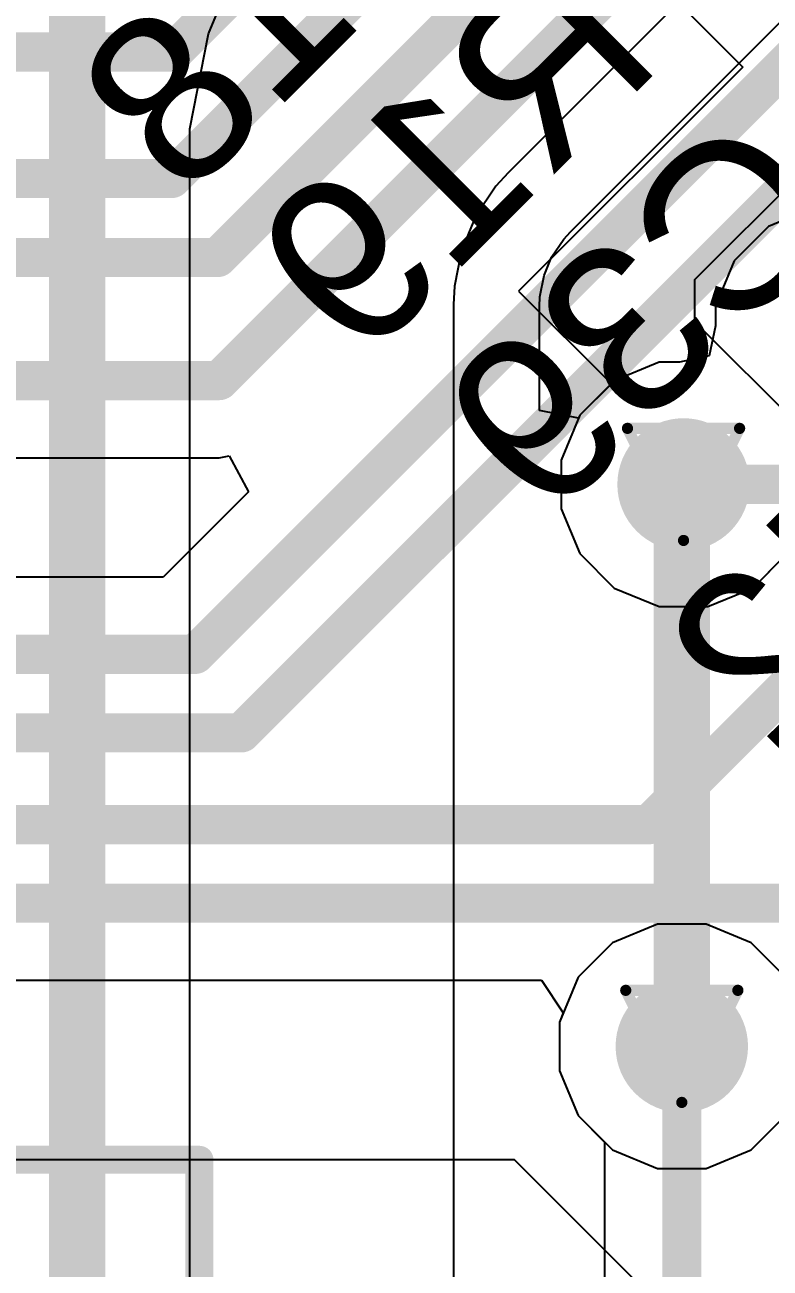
# Model space of a CAD drawing. Header units: inches. Extents: x 0 to 5359, y 0 to 5098.
# Drawn here: x 45.12 to 48.5, y 48.41 to 54.04 of the extents above; entities that cross this region are included whole.
import ezdxf

# ---------------------------------------------------------------- set-up
doc = ezdxf.new("R2010")
doc.units = ezdxf.units.IN
for name, color, linetype in [('Bottom Layer', 5, 'Continuous'), ('Bottom Overlay', 54, 'Continuous'), ('Drill Drawing', 1, 'Continuous'), ('Layer 1', 16, 'Continuous'), ('Layer 2', 76, 'Continuous'), ('Top Layer', 1, 'Continuous'), ('Top Overlay', 2, 'Continuous'), ('Via Holes', 16, 'Continuous')]:
    doc.layers.add(name, color=color, linetype=linetype)
doc.styles.add('Arial', font='', dxfattribs={"height": 0.2})
doc.styles.get('Arial').set_extended_font_data('Arial')

# ---------------------------------------------------------------- blocks, each defined once
blk = doc.blocks.new('WSON_8_EP_6_8__63')
at = {"layer": 'Top Overlay'}
for points in [[(-3.9996, -2.3242, 0.127, 0.127, 0), (-3.9996, -3.0001, 0.127, 0.127, 0)], [(-3.8626, -3.0001, 0.127, 0.127, 0), (-3.9996, -3.0001, 0.127, 0.127, 0)], [(4.0004, -3.0001, 0.127, 0.127, 0), (-3.8626, -3.0001, 0.127, 0.127, 0)]]:
    blk.add_lwpolyline(points, format="xyseb", dxfattribs=at)
for points in [[(-4.0313, -3.0001, 0.0635, 0.0635, 1), (-3.9678, -3.0001, 0.0635, 0.0635, 1)], [(-4.0313, -3.0001, 0.0635, 0.0635, 1), (-3.9678, -3.0001, 0.0635, 0.0635, 1)], [(-3.8944, -3.0001, 0.0635, 0.0635, 1), (-3.8309, -3.0001, 0.0635, 0.0635, 1)], [(-3.8944, -3.0001, 0.0635, 0.0635, 1), (-3.8309, -3.0001, 0.0635, 0.0635, 1)]]:
    blk.add_lwpolyline(points, format="xyseb", close=True, dxfattribs=at)

msp = doc.modelspace()

# ---------------------------------------------------------------- hatches: boundary and pattern name
at = {"layer": 'Bottom Layer'}
h = msp.add_hatch(color=5, dxfattribs=at)
edge = h.paths.add_edge_path()
edge.add_arc((48.1079, 51.9614), 0.3, 0, 360)
h = msp.add_hatch(color=5, dxfattribs=at)
edge = h.paths.add_edge_path()
edge.add_arc((48.1, 49.4143), 0.3, 0, 360)
at = {"layer": 'Layer 1'}
h = msp.add_hatch(color=16, dxfattribs=at)
edge = h.paths.add_edge_path()
edge.add_arc((48.1079, 51.9614), 0.3, 0, 360)
h = msp.add_hatch(color=16, dxfattribs=at)
edge = h.paths.add_edge_path()
edge.add_arc((48.1, 49.4143), 0.3, 0, 360)
at = {"layer": 'Layer 2'}
h = msp.add_hatch(color=76, dxfattribs=at)
edge = h.paths.add_edge_path()
edge.add_arc((48.1079, 51.9614), 0.3, 0, 360)
h = msp.add_hatch(color=76, dxfattribs=at)
edge = h.paths.add_edge_path()
edge.add_arc((48.1, 49.4143), 0.3, 0, 360)
at = {"layer": 'Top Layer'}
h = msp.add_hatch(color=1, dxfattribs=at)
edge = h.paths.add_edge_path()
edge.add_arc((48.1079, 51.9614), 0.3, 0, 360)
h = msp.add_hatch(color=1, dxfattribs=at)
edge = h.paths.add_edge_path()
edge.add_arc((48.1, 49.4143), 0.3, 0, 360)
at = {"layer": 'Via Holes'}
h = msp.add_hatch(color=7, dxfattribs=at)
edge = h.paths.add_edge_path()
edge.add_arc((48.1079, 51.9614), 0.15, 0, 360)
h = msp.add_hatch(color=7, dxfattribs=at)
edge = h.paths.add_edge_path()
edge.add_arc((48.1, 49.4143), 0.15, 0, 360)

# ---------------------------------------------------------------- linework, layer by layer
at = {"layer": 'Bottom Layer'}
for p, q in [((48.8712, 54.9319), (47.3136, 53.3743)), ((47.595, 53.1063), (49.1459, 54.6572)), ((45.9559, 54.0037), (46.1238, 54.4091)), ((45.8703, 53.5734), (45.9559, 54.0037)), ((45.8703, 53.3541), (45.8703, 53.5734)), ((47.3136, 53.3742), (47.2579, 53.3128)), ((47.3136, 53.3743), (47.3136, 53.3742)), ((45.8703, 53.354), (45.8703, 53.3541)), ((45.8703, 53.3541), (45.8703, 53.3541)), ((45.8703, 53.1866), (45.8703, 53.354)), ((47.2579, 53.3128), (47.1659, 53.1752)), ((48.6969, 53.2145), (48.4932, 53.1302)), ((45.8703, 41.8105), (45.8703, 53.1866)), ((47.1659, 53.1752), (47.1026, 53.0222)), ((47.565, 53.0732), (47.595, 53.1063)), ((48.4932, 53.1302), (48.3374, 52.9743)), ((47.5102, 52.9911), (47.565, 53.0732)), ((47.1026, 53.0222), (47.0703, 52.8598)), ((47.4761, 52.9089), (47.5102, 52.9911)), ((48.3374, 52.9743), (48.2531, 52.7707)), ((47.0703, 52.8598), (47.0662, 52.777)), ((47.4569, 52.8121), (47.4761, 52.9089)), ((47.4547, 52.7675), (47.4569, 52.8121)), ((47.0662, 52.777), (47.0662, 47.6284)), ((47.4547, 52.2966), (47.4547, 52.7675)), ((48.2531, 52.7707), (48.2531, 52.6796)), ((48.2531, 52.6796), (48.2242, 52.5442)), ((48.2242, 52.5442), (48.0888, 52.5154)), ((47.9977, 52.5154), (47.7941, 52.431)), ((48.0888, 52.5154), (47.9977, 52.5154)), ((47.7941, 52.431), (47.6382, 52.2752)), ((47.6325, 52.2613), (47.4547, 52.2966)), ((47.6382, 52.2752), (47.6325, 52.2613))]:
    msp.add_line(p, q, dxfattribs=at)
for points in [[(45.3607, 25.3625, 0.254, 0.254, 0), (45.3607, 56.2729, 0.254, 0.254, 0)], [(48.1, 49.4143, 0.254, 0.254, 0), (48.1, 51.9614, 0.254, 0.254, 0)]]:
    msp.add_lwpolyline(points, format="xyseb", dxfattribs=at)
for points in [[(48.0365, 51.9614, 0.127, 0.127, 1), (48.1635, 51.9614, 0.127, 0.127, 1)], [(48.0365, 49.4143, 0.127, 0.127, 1), (48.1635, 49.4143, 0.127, 0.127, 1)]]:
    msp.add_lwpolyline(points, format="xyseb", close=True, dxfattribs=at)
at = {"layer": 'Drill Drawing'}
for points in [[(47.8539, 52.2154, 0.0508, 0.0508, 0), (48.3619, 52.2154, 0.0508, 0.0508, 0)], [(47.8539, 52.2154, 0.0508, 0.0508, 0), (48.1079, 51.7074, 0.0508, 0.0508, 0)], [(48.1079, 51.7074, 0.0508, 0.0508, 0), (48.3619, 52.2154, 0.0508, 0.0508, 0)], [(47.846, 49.6683, 0.0508, 0.0508, 0), (48.354, 49.6683, 0.0508, 0.0508, 0)], [(47.846, 49.6683, 0.0508, 0.0508, 0), (48.1, 49.1603, 0.0508, 0.0508, 0)], [(48.1, 49.1603, 0.0508, 0.0508, 0), (48.354, 49.6683, 0.0508, 0.0508, 0)]]:
    msp.add_lwpolyline(points, format="xyseb", dxfattribs=at)
for points in [[(47.8412, 52.2154, 0.0254, 0.0254, 1), (47.8666, 52.2154, 0.0254, 0.0254, 1)], [(47.8412, 52.2154, 0.0254, 0.0254, 1), (47.8666, 52.2154, 0.0254, 0.0254, 1)], [(48.3492, 52.2154, 0.0254, 0.0254, 1), (48.3746, 52.2154, 0.0254, 0.0254, 1)], [(48.3492, 52.2154, 0.0254, 0.0254, 1), (48.3746, 52.2154, 0.0254, 0.0254, 1)], [(48.0952, 51.7074, 0.0254, 0.0254, 1), (48.1206, 51.7074, 0.0254, 0.0254, 1)], [(48.0952, 51.7074, 0.0254, 0.0254, 1), (48.1206, 51.7074, 0.0254, 0.0254, 1)], [(47.8333, 49.6683, 0.0254, 0.0254, 1), (47.8587, 49.6683, 0.0254, 0.0254, 1)], [(47.8333, 49.6683, 0.0254, 0.0254, 1), (47.8587, 49.6683, 0.0254, 0.0254, 1)], [(48.3413, 49.6683, 0.0254, 0.0254, 1), (48.3667, 49.6683, 0.0254, 0.0254, 1)], [(48.3413, 49.6683, 0.0254, 0.0254, 1), (48.3667, 49.6683, 0.0254, 0.0254, 1)], [(48.0873, 49.1603, 0.0254, 0.0254, 1), (48.1127, 49.1603, 0.0254, 0.0254, 1)], [(48.0873, 49.1603, 0.0254, 0.0254, 1), (48.1127, 49.1603, 0.0254, 0.0254, 1)]]:
    msp.add_lwpolyline(points, format="xyseb", close=True, dxfattribs=at)
at = {"layer": 'Layer 1'}
for p, q in [((48.6969, 53.2145), (48.4932, 53.1302)), ((48.4932, 53.1302), (48.3374, 52.9743)), ((48.3374, 52.9743), (48.2531, 52.7707)), ((48.2531, 52.7707), (48.2531, 52.6796)), ((48.2531, 52.6796), (48.2242, 52.5442)), ((48.2242, 52.5442), (48.0888, 52.5154)), ((47.9977, 52.5154), (47.7941, 52.431)), ((48.0888, 52.5154), (47.9977, 52.5154)), ((47.7941, 52.431), (47.6382, 52.2752)), ((47.6382, 52.2752), (47.5539, 52.0715)), ((47.5539, 52.0715), (47.5539, 51.8512)), ((47.5539, 51.8512), (47.6382, 51.6475)), ((47.6382, 51.6475), (47.7941, 51.4917)), ((48.4217, 51.4917), (48.5775, 51.6475)), ((47.7941, 51.4917), (47.9977, 51.4074)), ((48.2181, 51.4074), (48.4217, 51.4917)), ((47.9977, 51.4074), (48.2181, 51.4074)), ((47.9898, 49.9683), (47.7861, 49.884)), ((48.2102, 49.9683), (47.9898, 49.9683)), ((48.4138, 49.884), (48.2102, 49.9683)), ((47.7861, 49.884), (47.6303, 49.7281)), ((48.5508, 49.747), (48.4138, 49.884)), ((47.6303, 49.7281), (47.546, 49.5245)), ((47.546, 49.5245), (47.546, 49.3041)), ((47.546, 49.3041), (47.6303, 49.1005)), ((47.6303, 49.1005), (47.7861, 48.9447)), ((48.4138, 48.9447), (48.5508, 49.0816)), ((47.7861, 48.9447), (47.9898, 48.8603)), ((48.2102, 48.8603), (48.4138, 48.9447)), ((47.9898, 48.8603), (48.2102, 48.8603))]:
    msp.add_line(p, q, dxfattribs=at)
at = {"layer": 'Layer 2'}
for p, q in [((42.3164, 59.9128), (48.376, 53.8532)), ((48.376, 53.8532), (47.3608, 52.838)), ((48.1595, 52.8905), (48.7836, 53.5146)), ((48.1595, 52.6979), (48.1595, 52.8905)), ((47.3608, 52.838), (47.7809, 52.4178)), ((50.3618, 50.4956), (48.1595, 52.6979)), ((47.7809, 52.4178), (47.6382, 52.2752)), ((47.6382, 52.2752), (47.5539, 52.0715)), ((47.5539, 52.0715), (47.5539, 51.8512)), ((47.5539, 51.8512), (47.6382, 51.6475)), ((47.6382, 51.6475), (47.7941, 51.4917)), ((48.4217, 51.4917), (48.5644, 51.6344)), ((47.7941, 51.4917), (47.9977, 51.4074)), ((48.2181, 51.4074), (48.4217, 51.4917)), ((47.9977, 51.4074), (48.2181, 51.4074)), ((47.9898, 49.9683), (47.7861, 49.884)), ((48.2102, 49.9683), (47.9898, 49.9683)), ((48.4138, 49.884), (48.2102, 49.9683)), ((47.7861, 49.884), (47.6303, 49.7281)), ((48.5508, 49.747), (48.4138, 49.884)), ((47.6303, 49.7281), (47.546, 49.5245)), ((47.546, 49.5245), (47.546, 49.3041)), ((47.546, 49.3041), (47.6303, 49.1005)), ((47.6303, 49.1005), (47.7861, 48.9447)), ((48.4138, 48.9447), (48.5508, 49.0816)), ((47.7861, 48.9447), (47.9898, 48.8603)), ((48.2102, 48.8603), (48.4138, 48.9447)), ((47.3427, 48.9002), (40.8842, 48.9002)), ((48.1, 48.1429), (47.3427, 48.9002)), ((47.9898, 48.8603), (48.2102, 48.8603))]:
    msp.add_line(p, q, dxfattribs=at)
at = {"layer": 'Top Layer'}
for p, q in [((44.0824, 52.0824), (46.0041, 52.0824)), ((46.0041, 52.0824), (46.049, 52.0913)), ((46.049, 52.0913), (46.1366, 51.9274)), ((46.1366, 51.9274), (45.7498, 51.5406)), ((45.7498, 51.5406), (35.0643, 51.5406)), ((38.4706, 49.7138), (47.4643, 49.7138)), ((47.4643, 49.7138), (47.5631, 49.5659)), ((47.5631, 49.5659), (47.546, 49.5245)), ((47.546, 49.5245), (47.546, 49.3041)), ((47.546, 49.3041), (47.6303, 49.1005)), ((47.6303, 49.1005), (47.7503, 48.9805)), ((47.7503, 48.9805), (47.7503, 46.7934))]:
    msp.add_line(p, q, dxfattribs=at)
for points in [[(45.7964, 53.9209, 0.1778, 0.1778, 0), (48.0909, 56.2153, 0.1778, 0.1778, 0)], [(45.7886, 53.348, 0.1778, 0.1778, 0), (48.3734, 55.9328, 0.1778, 0.1778, 0)], [(45.997, 52.9899, 0.1778, 0.1778, 0), (48.6567, 55.6496, 0.1778, 0.1778, 0)], [(46.0041, 52.432, 0.1778, 0.1778, 0), (48.9392, 55.3671, 0.1778, 0.1778, 0)], [(45.8946, 51.191, 0.1778, 0.1778, 0), (49.5049, 54.8013, 0.1778, 0.1778, 0)], [(46.1044, 50.8354, 0.1778, 0.1778, 0), (49.7876, 54.5186, 0.1778, 0.1778, 0)], [(44.5289, 53.9209, 0.1778, 0.1778, 0), (45.7964, 53.9209, 0.1778, 0.1778, 0)], [(43.3554, 53.348, 0.1778, 0.1778, 0), (45.7886, 53.348, 0.1778, 0.1778, 0)], [(47.951, 50.419, 0.1778, 0.1778, 0), (50.9191, 53.3871, 0.1778, 0.1778, 0)], [(43.0673, 52.9899, 0.1778, 0.1778, 0), (45.997, 52.9899, 0.1778, 0.1778, 0)], [(43.6485, 52.432, 0.1778, 0.1778, 0), (46.0041, 52.432, 0.1778, 0.1778, 0)], [(48.1483, 51.9614, 0.1778, 0.1778, 0), (48.9269, 51.9614, 0.1778, 0.1778, 0)], [(35.0643, 51.191, 0.1778, 0.1778, 0), (45.8946, 51.191, 0.1778, 0.1778, 0)], [(35.3524, 50.8354, 0.1778, 0.1778, 0), (46.1044, 50.8354, 0.1778, 0.1778, 0)], [(37.3922, 50.419, 0.1778, 0.1778, 0), (47.951, 50.419, 0.1778, 0.1778, 0)], [(38.4632, 50.0634, 0.1778, 0.1778, 0), (48.7266, 50.0634, 0.1778, 0.1778, 0)], [(48.1, 49.4143, 0.1778, 0.1778, 0), (48.1, 49.5667, 0.1778, 0.1778, 0)], [(48.1, 45.6948, 0.1778, 0.1778, 0), (48.1, 49.4143, 0.1778, 0.1778, 0)]]:
    msp.add_lwpolyline(points, format="xyseb", dxfattribs=at)
for points in [[(45.752, 53.9209, 0.0889, 0.0889, 1), (45.8409, 53.9209, 0.0889, 0.0889, 1)], [(45.752, 53.9209, 0.0889, 0.0889, 1), (45.8409, 53.9209, 0.0889, 0.0889, 1)], [(45.7441, 53.348, 0.0889, 0.0889, 1), (45.833, 53.348, 0.0889, 0.0889, 1)], [(45.7441, 53.348, 0.0889, 0.0889, 1), (45.833, 53.348, 0.0889, 0.0889, 1)], [(45.9525, 52.9899, 0.0889, 0.0889, 1), (46.0414, 52.9899, 0.0889, 0.0889, 1)], [(45.9525, 52.9899, 0.0889, 0.0889, 1), (46.0414, 52.9899, 0.0889, 0.0889, 1)], [(45.9596, 52.432, 0.0889, 0.0889, 1), (46.0485, 52.432, 0.0889, 0.0889, 1)], [(45.9596, 52.432, 0.0889, 0.0889, 1), (46.0485, 52.432, 0.0889, 0.0889, 1)], [(48.1039, 51.9614, 0.0889, 0.0889, 1), (48.1928, 51.9614, 0.0889, 0.0889, 1)], [(45.8501, 51.191, 0.0889, 0.0889, 1), (45.939, 51.191, 0.0889, 0.0889, 1)], [(45.8501, 51.191, 0.0889, 0.0889, 1), (45.939, 51.191, 0.0889, 0.0889, 1)], [(46.0599, 50.8354, 0.0889, 0.0889, 1), (46.1488, 50.8354, 0.0889, 0.0889, 1)], [(46.0599, 50.8354, 0.0889, 0.0889, 1), (46.1488, 50.8354, 0.0889, 0.0889, 1)], [(47.9066, 50.419, 0.0889, 0.0889, 1), (47.9955, 50.419, 0.0889, 0.0889, 1)], [(47.9066, 50.419, 0.0889, 0.0889, 1), (47.9955, 50.419, 0.0889, 0.0889, 1)], [(48.0555, 49.5667, 0.0889, 0.0889, 1), (48.1444, 49.5667, 0.0889, 0.0889, 1)], [(48.0555, 49.4143, 0.0889, 0.0889, 1), (48.1444, 49.4143, 0.0889, 0.0889, 1)], [(48.0555, 49.4143, 0.0889, 0.0889, 1), (48.1444, 49.4143, 0.0889, 0.0889, 1)]]:
    msp.add_lwpolyline(points, format="xyseb", close=True, dxfattribs=at)

# ---------------------------------------------------------------- block references
at = {"rotation": 180}
msp.add_blockref('WSON_8_EP_6_8__63', (41.9149, 45.9), dxfattribs=at)

# ---------------------------------------------------------------- texts
at = {"layer": 'Bottom Overlay', "style": 'Arial', "text_generation_flag": 2}
for s, p in [('R18', (47.227, 54.6184)), ('R19', (48.029, 53.8737)), ('C39', (48.8759, 53.1548)), ('C42', (49.8879, 52.1045))]:
    msp.add_text(s, height=0.762, rotation=45, dxfattribs=at).set_placement(p)

doc.saveas('drawing.dxf')
